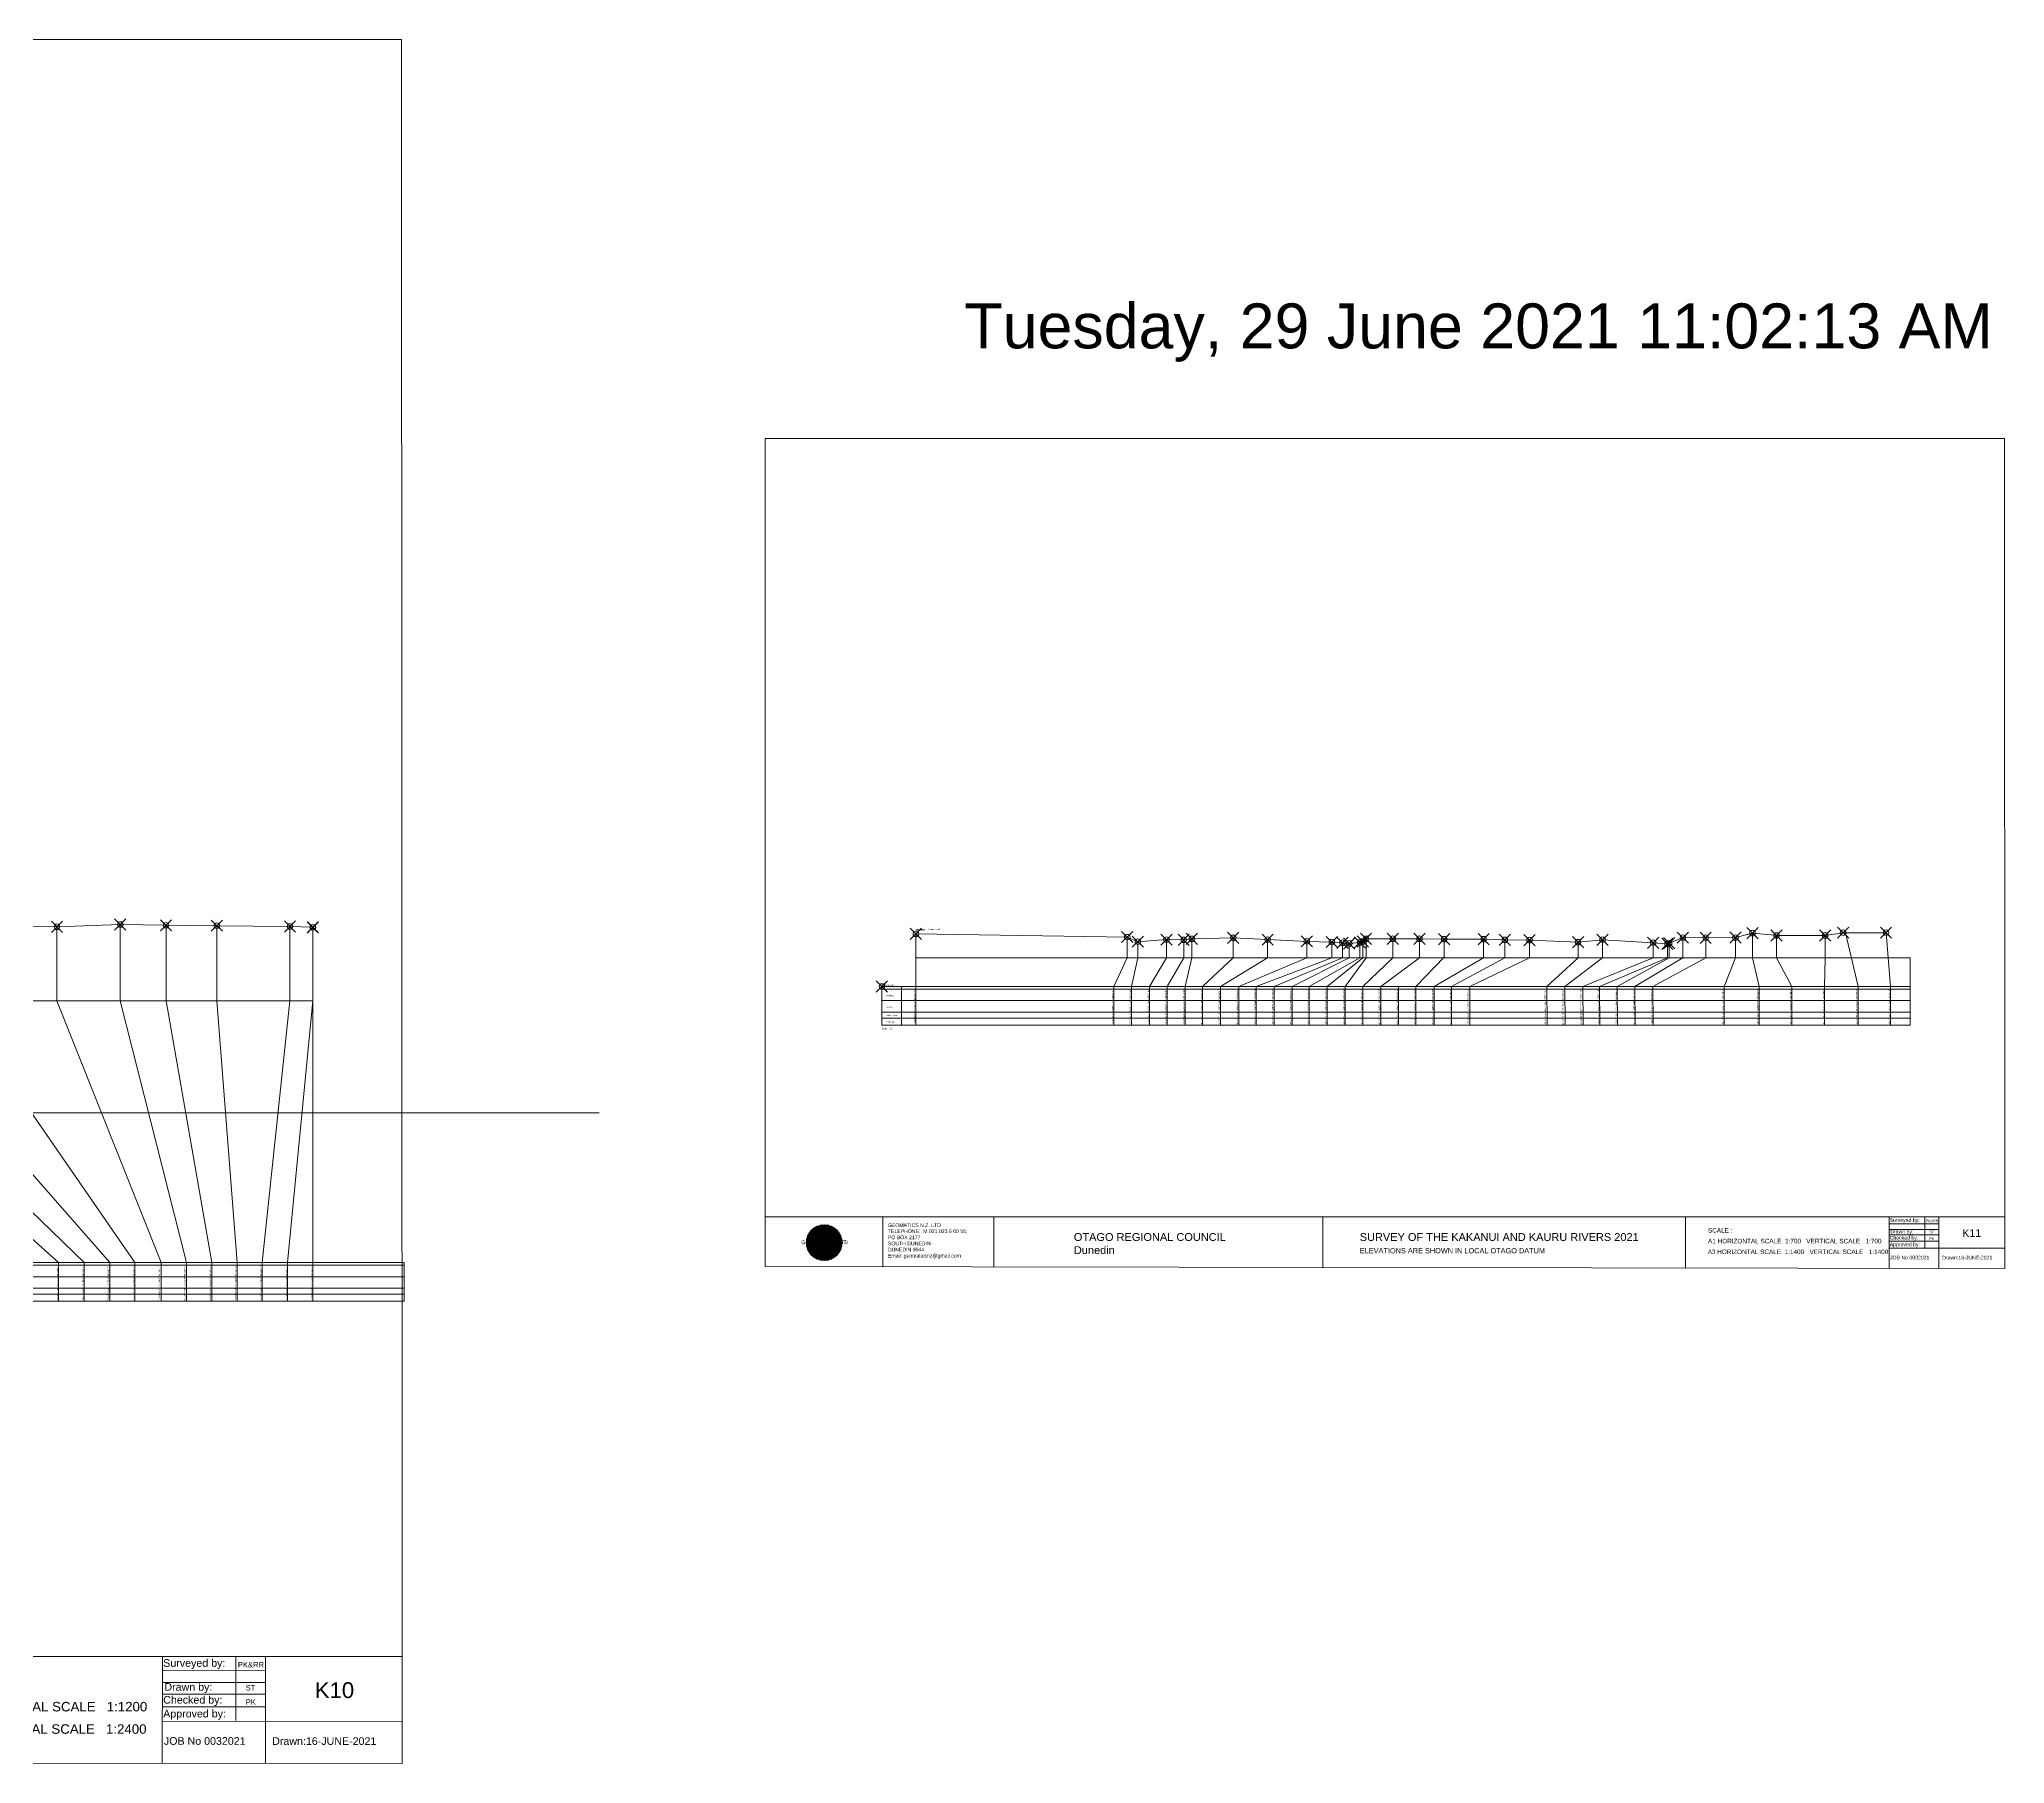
# Model space of a CAD drawing. Header units: millimetres. Extents: x -13548260 to 13046302109, y -19137686871 to 1424966580.
# Drawn here: x -4776935 to -4076421, y -231987 to 382619 of the extents above; entities that cross this region are included whole.
import ezdxf

# ---------------------------------------------------------------- set-up
doc = ezdxf.new("R2010")
doc.units = ezdxf.units.MM
doc.header["$PDMODE"] = 35
doc.header["$PDSIZE"] = 2000
doc.layers.get('0').update_dxf_attribs({"lineweight": 0})
doc.layers.add('geo', color=7, linetype='Continuous', lineweight=0)
doc.styles.get("Standard").update_dxf_attribs({"font": 'arial.ttf'})

# ---------------------------------------------------------------- blocks, each defined once
blk = doc.blocks.new('Geomatics_Circle_SPT')
at = {"layer": 'geo', "color": 2, "linetype": 'Continuous', "lineweight": 0}
for p, q in [((0, 25.2), (-25.2, 0)), ((-24.7, 4.9), (-4.9, 24.7)), ((-24.7, -4.9), (4.9, 24.7)), ((-9.7, 23.3), (-23.3, 9.6)), ((9.7, 23.3), (-23.3, -9.7)), ((-21, 14), (-14, 21)), ((-21, -14), (14, 21)), ((14, -21), (-21, 14)), ((0, 0), (-17.8, 17.8)), ((-14, 21), (21, -14)), ((21, 14), (-14, -21)), ((23.3, -9.7), (-9.7, 23.3)), ((-4.9, 24.7), (24.7, -4.9)), ((25.2, 0), (0, 25.2)), ((0, 0), (17.8, 17.8)), ((4.9, 24.7), (24.7, 4.9)), ((23.3, 9.7), (9.7, 23.3)), ((14, 21), (21, 14)), ((17.8, 18.1), (17.8, 18.1)), ((4.9, -24.7), (-24.7, 4.9)), ((-24.7, 0), (0, -24.7)), ((-23.3, 9.7), (9.7, -23.3)), ((0, 0), (-17.8, -17.8)), ((-9.7, -23.3), (23.3, 9.7)), ((24.7, 4.9), (-4.9, -24.7)), ((0, 0), (17.8, -17.8)), ((0, -24.8), (25.2, 0)), ((-4.9, -24.7), (-24.7, -4.9)), ((-23.3, -9.7), (-9.7, -23.3)), ((24.7, -4.9), (4.9, -24.7)), ((9.7, -23.3), (23.3, -9.7)), ((-14, -21), (-21, -14)), ((-17.8, -17.8), (-17.8, -17.8)), ((4.9, -24.7), (4.9, -24.7)), ((21, -14), (14, -21)), ((18.1, -17.8), (18.1, -17.8))]:
    blk.add_line(p, q, dxfattribs=at)
at = {"layer": 'geo', "color": 1, "linetype": 'Continuous', "lineweight": 0}
for p, q in [((-25.2, 0), (9.7, 23.3)), ((-25.2, 0), (-9.6, 23.3)), ((-4.9, 24.8), (-24.7, -4.9)), ((4.9, 24.7), (-24.7, 4.9)), ((14, 21), (-24.7, -4.9)), ((-14, 21), (-24.7, 4.9)), ((21, 14), (-24.7, 4.9)), ((-21, 14), (-24.7, -4.9)), ((-23.3, 9.7), (0, 25.2)), ((-23.3, -9.6), (0, 25.2)), ((-23.3, -9.6), (17.8, 17.8)), ((-23.3, 9.7), (-17.8, 17.9)), ((-23.3, -9.6), (-17.8, 17.9)), ((-23.3, 9.7), (17.8, 17.8)), ((4.9, 24.8), (-21, -14)), ((-4.9, 24.7), (-21, 14)), ((14, 21), (-21, 14)), ((-14, 21), (-21, -14)), ((0, 0), (-21, 14)), ((-21, 14), (-14, -21)), ((-21, 14), (4.9, -24.7)), ((-21, 14), (-21, 14)), ((24.7, 4.9), (-21, 14)), ((-17.9, 17.6), (-17.9, 17.6)), ((-17.8, 17.8), (9.7, 23.3)), ((-17.8, 17.8), (-9.6, 23.3)), ((-17.8, -17.8), (9.7, 23.3)), ((-17.8, -17.8), (-9.7, 23.3)), ((-9.7, -23.3), (-17.8, 17.8)), ((-17.8, 17.8), (9.7, -23.3)), ((-17.8, 17.8), (23.3, -9.6)), ((-17.8, 17.8), (23.3, 9.7)), ((4.9, 24.7), (-14, 21)), ((-4.9, 24.7), (-14, -20.9)), ((0, 0), (-14, 21)), ((-14, 21), (-4.9, -24.7)), ((-14, 21), (-14, 21)), ((24.7, -4.9), (-14, 21)), ((21, 14), (-14, 21)), ((-9.8, 23.1), (-9.8, 23.1)), ((-9.7, 23.3), (0, 25.2)), ((-9.7, 23.3), (0, -25.2)), ((-9.7, -23.3), (0, 25.2)), ((-9.6, 23.3), (17.8, -17.8)), ((-9.6, 23.3), (25.2, 0)), ((-9.6, 23.3), (17.8, 17.8)), ((-9.6, -23.3), (17.8, 17.9)), ((0, 0), (-4.9, 24.7)), ((-4.9, 24.7), (-4.9, 24.7)), ((21, -14), (-4.9, 24.7)), ((24.8, 4.9), (-4.9, 24.7)), ((14, 21), (-4.9, 24.7)), ((-4.9, -24.7), (21, 14)), ((-0.2, 25.1), (-0.2, 25.1)), ((0, 25.2), (9.7, -23.3)), ((0, 25.2), (23.3, -9.7)), ((0, 25.2), (23.3, 9.7)), ((0, 25.2), (9.7, 23.3)), ((0, 0), (4.9, 24.7)), ((0, -25.2), (9.7, 23.3)), ((0, 0), (14, 21)), ((0, 0), (21, 14)), ((21, 14), (4.9, 24.8)), ((14, -21), (4.9, 24.7)), ((24.7, -4.9), (4.9, 24.7)), ((4.9, 24.7), (4.9, 24.7)), ((4.9, -24.7), (14, 21)), ((9.4, 23.3), (9.4, 23.3)), ((9.7, 23.3), (17.8, -17.8)), ((9.7, 23.3), (25.2, 0)), ((9.7, 23.3), (17.8, 17.9)), ((17.8, 17.8), (9.7, -23.3)), ((21, -14), (14, 21)), ((24.7, 4.9), (14, 21)), ((14, 21), (14, 21)), ((14, -21), (21, 14)), ((17.6, 17.9), (17.6, 17.9)), ((17.8, 17.8), (23.3, -9.7)), ((17.8, 17.8), (23.3, 9.7)), ((24.7, -4.9), (21, 14)), ((21, 14), (21, 14)), ((-25.2, 0), (23.3, 9.7)), ((-25.2, 0), (-23.3, 9.7)), ((-23.3, -9.7), (-25.2, 0)), ((-9.6, -23.3), (-25.2, 0)), ((9.7, -23.3), (-25.2, 0)), ((0, 0), (-24.7, 4.9)), ((-24.7, 4.9), (-21, -14)), ((-24.7, 4.9), (-4.9, -24.7)), ((-24.7, 4.9), (14, -21)), ((-24.7, 4.9), (-24.7, 4.9)), ((0, 0), (-24.7, -4.9)), ((-17.8, -17.8), (-23.3, 9.7)), ((0, -25.2), (-23.3, 9.7)), ((-23.3, 9.7), (17.8, -17.8)), ((-23.3, 9.7), (25.2, 0)), ((-23.3, 9.4), (-23.3, 9.4)), ((-23.3, -9.7), (25.2, 0)), ((0, 0), (-21, -14)), ((-17.8, -17.8), (23.3, 9.7)), ((-14, -21), (24.7, 4.9)), ((0, 0), (-14, -21)), ((25.2, 0), (-9.6, -23.3)), ((0, 0), (-4.9, -24.7)), ((23.3, 9.7), (0, -25.2)), ((0, 0), (24.8, 4.9)), ((0, 0), (4.9, -24.7)), ((0, 0), (14, -21)), ((0, 0), (21, -14)), ((0, 0), (24.8, -4.9)), ((4.9, -24.7), (24.7, 4.9)), ((25.2, 0), (9.7, -23.3)), ((23.3, 9.7), (17.8, -17.8)), ((21, -14), (24.7, 4.9)), ((23.1, 9.8), (23.1, 9.8)), ((23.3, 9.7), (25.2, 0)), ((25.2, 0), (23.3, -9.6)), ((24.7, 4.9), (24.7, 4.9)), ((25.1, 0.2), (25.1, 0.2)), ((-25.2, 0), (23.3, -9.7)), ((-25.1, -0.2), (-25.1, -0.2)), ((-24.7, -4.9), (-24.7, -4.9)), ((-24.7, -4.9), (-14, -21)), ((-24.7, -4.9), (4.9, -24.7)), ((-24.7, -4.9), (21, -14)), ((-17.8, -17.8), (-23.3, -9.7)), ((0, -25.2), (-23.3, -9.6)), ((17.8, -17.8), (-23.3, -9.6)), ((-23.1, -9.8), (-23.1, -9.8)), ((-21, -14), (24.7, -4.9)), ((23.3, -9.7), (-17.8, -17.8)), ((-4.9, -24.7), (24.7, -4.9)), ((23.3, -9.6), (0, -25.2)), ((14, -21), (24.7, -4.9)), ((23.3, -9.6), (17.8, -17.8)), ((23.3, -9.4), (23.3, -9.4)), ((24.7, -4.9), (24.7, -4.9)), ((-21, -14), (-21, -14)), ((-21, -14), (-4.9, -24.7)), ((-21, -14), (14, -21)), ((-9.6, -23.3), (-17.8, -17.8)), ((9.7, -23.3), (-17.8, -17.8)), ((-17.6, -17.9), (-17.6, -17.9)), ((-14, -21), (21, -14)), ((-14, -21), (-14, -21)), ((-14, -21), (4.9, -24.7)), ((17.8, -17.8), (-9.7, -23.3)), ((0, -25.2), (-9.7, -23.3)), ((-9.4, -23.3), (-9.4, -23.3)), ((-4.9, -24.7), (14, -21)), ((-4.9, -24.7), (-4.9, -24.7)), ((9.7, -23.3), (0, -25.2)), ((0.2, -25.1), (0.2, -25.1)), ((4.9, -24.7), (21, -14)), ((4.9, -24.7), (4.9, -24.7)), ((17.8, -17.8), (9.7, -23.3)), ((9.8, -23.1), (9.8, -23.1)), ((14, -21), (14, -21)), ((17.9, -17.6), (17.9, -17.6)), ((21, -14), (21, -14))]:
    blk.add_line(p, q, dxfattribs=at)
at = {"layer": 'geo', "color": 114, "linetype": 'Continuous', "lineweight": 0}
for p, q in [((17.9, 17.8), (-25.2, 0)), ((-24.7, 4.9), (14, 21)), ((-24.7, -4.9), (21, 14)), ((9.7, 23.3), (-23.3, 9.7)), ((-4.9, -24.7), (-21, 14)), ((-20.9, 14), (4.9, 24.7)), ((0, 25.2), (-17.8, 17.8)), ((-17.8, 17.8), (0, -25.2)), ((-14, 21), (-4.9, 24.7)), ((4.9, -24.7), (-14, 21)), ((0, 0), (-9.7, 23.3)), ((-4.9, 24.7), (14, -21)), ((17.8, -17.8), (0, 25.2)), ((0, 0), (9.7, 23.3)), ((4.9, 24.7), (21, -14)), ((23.3, -9.7), (9.7, 23.3)), ((14, 21), (24.7, -4.9)), ((25.2, 0), (17.8, 17.8)), ((21, 14), (24.7, 4.9)), ((-14, -21), (-24.7, 4.9)), ((0, 0), (-23.3, 9.7)), ((-23.3, 9.7), (-9.7, -23.3)), ((0, 0), (-23.3, -9.7)), ((24.8, 4.9), (-20.9, -14)), ((0, 0), (-9.7, -23.3)), ((0, 0), (23.3, 9.7)), ((0, 0), (9.7, -23.3)), ((0, 0), (23.3, -9.7)), ((-25.2, 0), (-17.8, -17.8)), ((-21, -14), (-24.7, -4.9)), ((-17.8, -17.8), (25.2, 0)), ((24.8, -4.9), (-14, -21)), ((-9.6, -23.3), (23.3, -9.7)), ((21, -14), (-4.9, -24.8)), ((0, -25.2), (17.9, -17.8)), ((14, -21), (4.9, -24.8))]:
    blk.add_line(p, q, dxfattribs=at)
at = {"layer": 'geo', "color": 250, "linetype": 'Continuous', "lineweight": 0}
for p, q in [((21, 14), (-21, 14)), ((-21, 14), (-21, -14)), ((-17.8, 17.8), (17.8, 17.8)), ((-17.8, -17.8), (-17.8, 17.8)), ((-14, 21), (-14, 21)), ((14, 21), (-14, 21)), ((-14, 20.9), (-14, -21)), ((-9.7, 23.3), (9.7, 23.3)), ((-9.7, -23.3), (-9.7, 23.3)), ((-4.9, 24.7), (4.9, 24.7)), ((-4.9, 24.7), (-4.9, -24.7)), ((0, 0), (0, 25.2)), ((4.9, 24.7), (4.9, -24.7)), ((9.7, -23.3), (9.7, 23.3)), ((14, 21), (14, -21)), ((17.8, -17.8), (17.8, 17.8)), ((21, 14), (21, 14)), ((21, -14), (21, 14)), ((0, 0), (-25.2, 0)), ((24.7, 4.9), (-24.7, 4.9)), ((-24.7, 4.9), (-24.7, -4.9)), ((-23.3, 9.7), (23.3, 9.7)), ((-23.3, 9.7), (-23.3, 9.7)), ((-23.3, -9.7), (-23.3, 9.7)), ((0, 0), (0, -25.2)), ((0, 0), (25.2, 0)), ((23.3, 9.7), (23.3, -9.7)), ((24.7, 4.9), (24.7, 4.9)), ((24.7, -4.9), (24.7, 4.9)), ((-24.7, -4.9), (24.7, -4.9)), ((23.3, -9.7), (-23.3, -9.7)), ((-21, -14), (21, -14)), ((17.8, -17.8), (-17.8, -17.8)), ((-14, -21), (14, -21)), ((9.7, -23.3), (-9.7, -23.3)), ((-4.9, -24.7), (4.9, -24.7))]:
    blk.add_line(p, q, dxfattribs=at)
blk = doc.blocks.new('GeomaticsNZ TITLE BLOCK')
at = {"color": 7, "linetype": 'Continuous', "lineweight": 0}
for p, q in [((0, 94.9), (0, 1579.2)), ((0, 1579.2), (2363.4, 1579.2)), ((2363.4, 1579.2), (2364, 94.9)), ((2364, 94.9), (0, 94.9)), ((0, 94.9), (0, 0)), ((15.9, 94.9), (2364, 94.9)), ((224.3, 95.2), (224.3, -0.3)), ((2364, 94.9), (382.6, 94.9)), ((435.8, 95.2), (435.8, -0.7)), ((1063.4, 94.9), (1063.4, -2.4)), ((1755.4, 94.9), (1755.4, -2.6)), ((2143.9, 94.9), (2143.7, -3)), ((2211.5, 94.9), (2211.5, 36.1)), ((2238.6, 94.8), (2238.6, -3.2)), ((2364, -3.5), (2364, 94.9)), ((2143.9, 81.9), (2238.6, 81.7)), ((2143.6, 60.4), (2238.6, 60.4)), ((2143.9, 71), (2238.6, 71)), ((2143.8, 48.6), (2238.6, 48.6)), ((2143.8, 35.4), (2364, 35.3)), ((0, 0), (2364, -3.5))]:
    blk.add_line(p, q, dxfattribs=at)
at = {"color": 7, "linetype": 'Continuous', "lineweight": 0, "xscale": 1.36, "yscale": 1.36, "zscale": 1.36}
blk.add_blockref('Geomatics_Circle_SPT', (112.4, 45.7), dxfattribs=at)
at = {"color": 7, "linetype": 'Continuous', "lineweight": 0}
for s, p in [('PK&RR', (2213.2, 84.8)), ('ST', (2220.3, 63.6)), ('PK', (2220.4, 50.6))]:
    blk.add_text(s, height=5, dxfattribs=at).set_placement(p)
at = {"color": 7, "linetype": 'Continuous', "lineweight": 0, "attachment_point": 1}
for s, width, heights, insert, char_height in [('{\\C256;Surveyed by:}', 3535.727, [0], (2144.7, 92.4), 7), ('{\\C256;GEOMATICS N.Z. LTD                   \\PTELEPHONE:  M 021 023 6 00 55;\\PPO BOX 2177\\PSOUTH DUNEDIN\\PDUNEDIN 9044\\PEmail: geomaticsnz@gmail.com}', 3535.727, [94.7], (234, 82.7), 7), ('{\\C256;OTAGO REGIONAL COUNCIL\\PDunedin}', 3535.727, [0], (588.6, 64), 15), ('{\\C256;SURVEY OF THE KAKANUI AND KAURU RIVERS 2021}', 3535.727, [0], (1133.8, 64), 15), ('{\\C256;Checked by:}', 3535.727, [0], (2144.7, 58.6), 7), ('{\\C256;Drawn by:}', 3535.727, [0], (2145.8, 70.4), 7), ('{\\C256;Geomatics N.Z. LTD                   }', 125.079, [15.8], (68.8, 49.9), 7), ('{\\C256;Approved by:}', 3535.727, [0], (2144.7, 45.9), 7), ('{\\C256;ELEVATIONS ARE SHOWN IN LOCAL OTAGO DATUM}', 3535.727, [0], (1134.1, 35.4), 10), ('{\\C256;JOB No 0032021}', 3535.727, [0], (2145.3, 20.8), 7), ('{\\C256;Drawn:16-JUNE-2021}', 3535.727, [0], (2244.7, 20.7), 7)]:
    blk.add_mtext_dynamic_manual_height_columns(s, width=width, gutter_width=159, heights=heights, dxfattribs=dict(at, insert=insert, char_height=char_height))

msp = doc.modelspace()

# ---------------------------------------------------------------- linework, layer by layer
at = {"color": 7, "linetype": 'Continuous', "lineweight": 0}
for p, q in [((-4770641.406, 66309), (-4770641.406, 39908.977)), ((-4748080.062, 67090), (-4748080.062, 39908.977)), ((-4731772.027, 66840), (-4731772.027, 39908.977)), ((-4713641.03, 66701), (-4713641.03, 39908.977)), ((-4687597.587, 66402), (-4687597.587, 39908.977)), ((-4679483.62, 66123), (-4679483.62, 39908.977)), ((-4679394.327, 66103), (-4679394.327, 39908.977)), ((-4679394.327, 66103), (-4679394.327, 39908.977)), ((-4464493.399, 55227.675), (-4110087.55, 55227.675)), ((-4476599.139, 45000), (-4476599.139, 31248.305)), ((-4476599.139, 45000), (-4110087.55, 45000)), ((-4476599.139, 44076.552), (-4110087.55, 44076.552)), ((-4469585.989, 45000), (-4469585.989, 31248.305)), ((-5505267.75, 39908.977), (-4679394.327, 39908.977)), ((-4873973.507, 39908.977), (-4770059.695, -53386.402)), ((-4857330.471, 39908.977), (-4760923.681, -53386.402)), ((-4833919.741, 39908.977), (-4751756.696, -53386.402)), ((-4807348.619, 39908.977), (-4742837.47, -53386.402)), ((-4770641.406, 39908.977), (-4733489.373, -53386.402)), ((-4748080.062, 39908.977), (-4724472.803, -53386.402)), ((-4731772.027, 39908.977), (-4715412.586, -53386.402)), ((-4713641.03, 39908.977), (-4706369.244, -53386.402)), ((-4679483.62, 39908.977), (-4688471.33, -53386.402)), ((-4679394.327, 39908.977), (-4679394.327, -67138.097)), ((-4476599.139, 39973.87), (-4110087.55, 39973.87)), ((-4476599.139, 35906.671), (-4110087.55, 35906.671)), ((-4476599.139, 33759.229), (-4110087.55, 33759.229)), ((-4476599.139, 31248.305), (-4110087.55, 31248.305)), ((-5529882.079, -53386.402), (-4646852.546, -53386.402)), ((-5529882.079, -54309.85), (-4646852.546, -54309.85)), ((-4770059.695, -67138.097), (-4770059.695, -53386.402)), ((-4760923.681, -67138.097), (-4760923.681, -53386.402)), ((-4751756.696, -67138.097), (-4751756.696, -53386.402)), ((-4742837.47, -67138.097), (-4742837.47, -53386.402)), ((-4733489.373, -67138.097), (-4733489.373, -53386.402)), ((-4724472.803, -67138.097), (-4724472.803, -53386.402)), ((-4715412.586, -67138.097), (-4715412.586, -53386.402)), ((-4706369.244, -67138.097), (-4706369.244, -53386.402)), ((-4688471.33, -67138.097), (-4688471.33, -53386.402)), ((-4646852.546, -53386.402), (-4646852.546, -67138.097)), ((-5529882.079, -58412.532), (-4646852.546, -58412.532)), ((-5529882.079, -62479.731), (-4646852.546, -62479.731)), ((-5529882.079, -64627.173), (-4646852.546, -64627.173)), ((-5529882.079, -67138.097), (-4646852.546, -67138.097))]:
    msp.add_line(p, q, dxfattribs=at)
at = {"color": 1, "linetype": 'Continuous', "lineweight": 0}
msp.add_line((-4464493.399, 65200.61), (-4461421.227, 65200.61), dxfattribs=at)
at = {"color": 7}
for p, q in [((-4464493.399, 63759), (-4464493.399, 31248.305)), ((-4166325.944, 64060), (-4166325.944, 55227.675)), ((-4157730.053, 63200), (-4157730.053, 55227.675)), ((-4140430.87, 63220), (-4140430.87, 55227.675)), ((-4133212.945, 64201), (-4128704.243, 45000)), ((-4118714.946, 64201), (-4117097.478, 45000)), ((-4389182.314, 62652), (-4389182.314, 55227.675)), ((-4385393.877, 60992), (-4385393.877, 55227.675)), ((-4375167.611, 61722), (-4375167.611, 55227.675)), ((-4369048.495, 61662), (-4369048.495, 55227.675)), ((-4366131.317, 62003), (-4366131.317, 55227.675)), ((-4351375.788, 62353), (-4351375.788, 55227.675)), ((-4339116.194, 61724), (-4339116.194, 55227.675)), ((-4325170.542, 61114), (-4325170.542, 55227.675)), ((-4316250.548, 60864), (-4316250.548, 55227.675)), ((-4312446.719, 60614), (-4312446.719, 55227.675)), ((-4310040.03, 60365), (-4310040.03, 55227.675)), ((-4306230.135, 60685), (-4306230.135, 55227.675)), ((-4305231.104, 61065), (-4305231.104, 55227.675)), ((-4304054.046, 62015), (-4304054.046, 55227.675)), ((-4294526.554, 62035), (-4294526.554, 55227.675)), ((-4284990.642, 62025), (-4284990.642, 55227.675)), ((-4276185.647, 61906), (-4276185.647, 55227.675)), ((-4262128.617, 61896), (-4262128.617, 55227.675)), ((-4254584.364, 61657), (-4254584.364, 55227.675)), ((-4245778.907, 61557), (-4245778.907, 55227.675)), ((-4228479.366, 60828), (-4228479.366, 55227.675)), ((-4219750.267, 61688), (-4219750.267, 55227.675)), ((-4201725.183, 60618), (-4201725.183, 55227.675)), ((-4196660.408, 60239), (-4196660.408, 55227.675)), ((-4196009.126, 60429), (-4196009.126, 55227.675)), ((-4191103.94, 62439), (-4191103.94, 55227.675)), ((-4182982.746, 62399), (-4182982.746, 55227.675)), ((-4172383.799, 62449), (-4172383.799, 55227.675)), ((-4389182.314, 55227.675), (-4393909.23, 45000)), ((-4385393.877, 55227.675), (-4387608.133, 45000)), ((-4375167.611, 55227.675), (-4381283.617, 45000)), ((-4369048.495, 55227.675), (-4374954.71, 45000)), ((-4366131.317, 55227.675), (-4368574.575, 45000)), ((-4351375.788, 55227.675), (-4362348.125, 45000)), ((-4339116.194, 55227.675), (-4355869.436, 45000)), ((-4325170.542, 55227.675), (-4349430.754, 45000)), ((-4316250.548, 55227.675), (-4343178.446, 45000)), ((-4312446.719, 55227.675), (-4336805.629, 45000)), ((-4310040.03, 55227.675), (-4330403.051, 45000)), ((-4306230.135, 55227.675), (-4324296.622, 45000)), ((-4305231.104, 55227.675), (-4317960.397, 45000)), ((-4304054.046, 55227.675), (-4311508.054, 45000)), ((-4294526.554, 55227.675), (-4305165.974, 45000)), ((-4284990.642, 55227.675), (-4298723.389, 45000)), ((-4276185.647, 55421.959), (-4286255.364, 45000)), ((-4262128.617, 55227.675), (-4279788.872, 45000)), ((-4254584.364, 55227.675), (-4273559.007, 45000)), ((-4245778.907, 55227.675), (-4267032.505, 45000)), ((-4228479.366, 55227.675), (-4239636.126, 45003.849)), ((-4219750.267, 55227.675), (-4233192.286, 45000)), ((-4201725.183, 55227.675), (-4226761.653, 45000)), ((-4196660.408, 55227.675), (-4220819.904, 45000)), ((-4196009.126, 55227.675), (-4214531.741, 45000)), ((-4191103.94, 55227.675), (-4208222.096, 45000)), ((-4182982.746, 55227.675), (-4201891.479, 44999.476)), ((-4172383.799, 55227.675), (-4176396.456, 45000)), ((-4166325.944, 55227.675), (-4163916.722, 45000)), ((-4157730.053, 55227.675), (-4152236.442, 45000)), ((-4140430.87, 55227.675), (-4140593.895, 45000)), ((-4110087.55, 55227.675), (-4110087.55, 31248.305)), ((-4393909.23, 31248.305), (-4393909.23, 45000)), ((-4387608.133, 31248.305), (-4387608.133, 45000)), ((-4381283.617, 31248.305), (-4381283.617, 45000)), ((-4374954.71, 31248.305), (-4374954.71, 45000)), ((-4368574.575, 31248.305), (-4368574.575, 45000)), ((-4362348.125, 31248.305), (-4362348.125, 45000)), ((-4355869.436, 31248.305), (-4355869.436, 45000)), ((-4349430.754, 31248.305), (-4349430.754, 45000)), ((-4343178.446, 31248.305), (-4343178.446, 45000)), ((-4336805.629, 31248.305), (-4336805.629, 45000)), ((-4330403.051, 31248.305), (-4330403.051, 45000)), ((-4324296.622, 31248.305), (-4324296.622, 45000)), ((-4317960.397, 31248.305), (-4317960.397, 45000)), ((-4311508.054, 31248.305), (-4311508.054, 45000)), ((-4305165.974, 31248.305), (-4305165.974, 45000)), ((-4298723.389, 31248.305), (-4298723.389, 45000)), ((-4292437.416, 31248.305), (-4292437.416, 45000)), ((-4286255.364, 31248.305), (-4286255.364, 45000)), ((-4279788.872, 31248.305), (-4279788.872, 45000)), ((-4273559.007, 31248.305), (-4273559.007, 45000)), ((-4267032.505, 31248.305), (-4267032.505, 45000)), ((-4239516.077, 31248.305), (-4239636.126, 45003.849)), ((-4233072.271, 31248.305), (-4233192.286, 45000)), ((-4226641.638, 31248.305), (-4226761.653, 45000)), ((-4220699.889, 31248.305), (-4220819.904, 45000)), ((-4214411.726, 31248.305), (-4214531.741, 45000)), ((-4208102.568, 31248.305), (-4208222.096, 45000)), ((-4201771.468, 31248.305), (-4201891.479, 44999.476)), ((-4176396.456, 31248.305), (-4176396.456, 45000)), ((-4163916.722, 31248.305), (-4163916.722, 45000)), ((-4152236.442, 31248.305), (-4152236.442, 45000)), ((-4140593.895, 31248.305), (-4140593.895, 45000)), ((-4128704.243, 31248.305), (-4128704.243, 45000)), ((-4117097.478, 31248.305), (-4117097.478, 45000))]:
    msp.add_line(p, q, dxfattribs=at)
msp.add_line((-5532056.82, 0), (-4577358.294, 0))
at = {"color": 1, "linetype": 'Continuous', "lineweight": 0}
msp.add_lwpolyline([(-4807348.619, 66707), (-4770641.406, 66309), (-4748080.062, 67090), (-4731772.027, 66840), (-4713641.03, 66701), (-4687597.587, 66402), (-4679483.62, 66123), (-4679394.327, 66103)], dxfattribs=at)
at = {"color": 1}
for points in [[(-4464493.399, 63759), (-4389182.314, 62652), (-4385393.877, 60992), (-4375167.611, 61722), (-4369048.495, 61662), (-4366131.317, 62003), (-4351375.788, 62353), (-4339116.194, 61724), (-4325170.542, 61114), (-4316250.548, 60864), (-4312446.719, 60614), (-4310040.03, 60365), (-4306230.135, 60685), (-4305231.104, 61065), (-4304054.046, 62015), (-4294526.554, 62035), (-4284990.642, 62025), (-4276225.125, 61896), (-4276185.647, 61906), (-4262128.617, 61896), (-4254584.364, 61657), (-4245778.907, 61557), (-4228479.366, 60828), (-4219750.267, 61688), (-4201725.183, 60618), (-4196660.408, 60239), (-4196009.126, 60429), (-4191103.94, 62439), (-4182982.746, 62399)], [(-4182982.746, 62399), (-4172383.799, 62449), (-4166325.944, 64060), (-4157015.154, 63200), (-4140430.87, 63220), (-4134010.86, 64201), (-4118714.946, 64201)]]:
    msp.add_lwpolyline(points, dxfattribs=at)
at = {"color": 7, "linetype": 'Continuous', "lineweight": 0}
msp.add_lwpolyline([(-4687597.587, 39908.977), (-4697445.167, -53386.402), (-4697445.167, -67138.097)], dxfattribs=at)
for p in [(-4770641.406, 66309), (-4748080.062, 67090), (-4731772.027, 66840), (-4713641.03, 66701), (-4687597.587, 66402), (-4679483.62, 66123), (-4679394.327, 66103), (-4476599.139, 45000)]:
    msp.add_point(p, dxfattribs=at)
at = {"color": 7}
for p in [(-4464493.399, 63759), (-4464493.399, 63759), (-4389182.314, 62652), (-4389182.314, 62652), (-4375167.611, 61722), (-4375167.611, 61722), (-4369048.495, 61662), (-4369048.495, 61662), (-4366131.317, 62003), (-4366131.317, 62003), (-4351375.788, 62353), (-4351375.788, 62353), (-4339116.194, 61724), (-4339116.194, 61724), (-4325170.542, 61114), (-4325170.542, 61114), (-4305231.104, 61065), (-4305231.104, 61065), (-4304054.046, 62015), (-4304054.046, 62015), (-4294526.554, 62035), (-4294526.554, 62035), (-4284990.642, 62025), (-4284990.642, 62025), (-4276225.125, 61896), (-4276225.125, 61896), (-4276185.647, 61906), (-4276185.647, 61906), (-4262128.617, 61896), (-4262128.617, 61896), (-4254584.364, 61657), (-4254584.364, 61657), (-4245778.907, 61557), (-4245778.907, 61557), (-4219750.267, 61688), (-4219750.267, 61688), (-4191103.94, 62439), (-4191103.94, 62439), (-4182982.746, 62399), (-4182982.746, 62399), (-4172383.799, 62449), (-4172383.799, 62449), (-4166325.944, 64060), (-4166325.944, 64060), (-4157730.053, 63200), (-4140430.87, 63220), (-4134010.86, 64201), (-4118714.946, 64201), (-4385393.877, 60992), (-4385393.877, 60992), (-4316250.548, 60864), (-4316250.548, 60864), (-4312446.719, 60614), (-4312446.719, 60614), (-4310040.03, 60365), (-4310040.03, 60365), (-4306230.135, 60685), (-4306230.135, 60685), (-4228479.366, 60828), (-4228479.366, 60828), (-4201725.183, 60618), (-4201725.183, 60618), (-4196660.408, 60239), (-4196660.408, 60239), (-4196009.126, 60429), (-4196009.126, 60429)]:
    msp.add_point(p, dxfattribs=at)

# ---------------------------------------------------------------- block references
at = {"color": 7, "linetype": 'Continuous', "lineweight": 0}
for p, xscale, yscale, zscale in [((-5565575.231, -230610.772), 388.3084007852599, 388.3084007852599, 388.3084007852599), ((-4518193.534, -54827.56), 186.8759599228005, 186.8759599228005, 186.8759599228005)]:
    msp.add_blockref('GeomaticsNZ TITLE BLOCK', p, dxfattribs=dict(at, xscale=xscale, yscale=yscale, zscale=zscale))

# ---------------------------------------------------------------- texts
for s, height, p in [('Tuesday, 29 June 2021 11:02:13 AM', 16000, (-4447228.825, 272474.098)), ('Ground Level', 500, (-4460062.454, 65178.406)), ('DATUM 45.00', 500, (-4476669.885, 45146.766)), ('Northing', 500, (-4475072.88, 41560.657)), ('Ground Level', 500, (-4475127.608, 34533.521)), ('Easting', 500, (-4475145.684, 37481.59)), ('Section K11', 500, (-4476669.896, 29797.682)), ('Chainage', 500, (-4475125.22, 32077.102)), ('SCALE :  ', 1629.1211, (-4182189.981, -42689.539)), ('K11', 2715.2018, (-4091519.53, -44230.06)), ('A3 HORIZONTAL SCALE  1:1400   VERTICAL SCALE   1:1400 ', 1629.12108, (-4182286.87, -50357.409)), ('A1 HORIZONTAL SCALE  1:700   VERTICAL SCALE   1:700', 1629.12108, (-4182164.599, -46523.474)), ('K10', 5641.901, (-4678739.183, -208590.292)), ('A1 HORIZONTAL SCALE  1:1200   VERTICAL SCALE   1:1200 ', 3385.1406, (-4872225.916, -213355.762)), ('A3 HORIZONTAL SCALE  1:2400   VERTICAL SCALE   1:2400 ', 3385.1406, (-4872479.984, -221322.272))]:
    msp.add_text(s, height=height, dxfattribs=at).set_placement(p)
at = {"color": 7}
for s, rotation, p in [('-11.53  63.76  1425640.36  5005794.72', 90, (-4464652.932, 31613.844)), ('63.78   62.65  1425664.34  5005727.61', 90, (-4394087.79, 31575.154)), ('67.57   60.99  1425665.20  5005723.92', 90, (-4387749.131, 31575.154)), ('77.80   61.72  1425671.49  5005714.94', 90, (-4381410.473, 31568.333)), ('83.92   61.66  1425673.04  5005709.02', 90, (-4375072.156, 31573.107)), ('86.83   62.00  1425673.86  5005706.22', 90, (-4368733.497, 31573.107)), ('101.59  62.35  1425677.69  5005691.97', 90, (-4362394.839, 31525.358)), ('113.85  61.72  1425680.98  5005680.16', 90, (-4356056.181, 31525.358)), ('127.80  61.11  1425682.67  5005666.18', 90, (-4349717.522, 31525.358)), ('136.72  60.86  1425686.85  5005658.06', 90, (-4343379.205, 31525.358)), ('140.52  60.61  1425687.74  5005654.36', 90, (-4337040.546, 31525.358)), ('142.93  60.37  1425688.60  5005652.10', 90, (-4330701.888, 31525.358)), ('146.74  60.69  1425689.55  5005648.41', 90, (-4324363.23, 31525.358)), ('147.73  61.07  1425689.57  5005647.38', 90, (-4318024.912, 31525.358)), ('148.91  62.02  1425690.23  5005646.34', 90, (-4311686.254, 31525.358)), ('158.44  62.04  1425691.18  5005636.73', 90, (-4305347.595, 31525.358)), ('167.98  62.03  1425694.59  5005627.77', 90, (-4299008.937, 31525.358)), ('176.74  61.90  1425697.40  5005619.45', 90, (-4292670.279, 31525.358)), ('176.78  61.91  1425697.44  5005619.42', 90, (-4286331.961, 31525.358)), ('190.84  61.90  1425703.71  5005606.58', 90, (-4279993.644, 31525.358)), ('198.38  61.66  1425707.67  5005599.88', 90, (-4273654.986, 31525.358)), ('207.19  61.56  1425708.55  5005590.96', 90, (-4267316.327, 31580.952)), ('224.49  60.83  1425713.42  5005574.36', 90.500024972, (-4239888.554, 31248.305)), ('233.22  61.69  1425713.33  5005565.26', 90.500024972, (-4233550.137, 31303.622)), ('251.24  60.62  1425717.02  5005547.58', 90.500024972, (-4227211.72, 31358.94)), ('256.31  60.24  1425718.85  5005542.83', 90.500024972, (-4220873.644, 31748.035)), ('256.96  60.43  1425719.45  5005542.32', 90.500024972, (-4214535.227, 31803.353)), ('261.86  62.44  1425719.95  5005537.37', 90.500024972, (-4208196.81, 31524.889)), ('269.98  62.40  1425726.56  5005530.80', 90.500024972, (-4201858.393, 31580.206)), ('286.64  64.06  1425727.07  5005513.63', 90, (-4164158.863, 31635.953)), ('295.24  63.20  1425729.56  5005505.40', 90, (-4152422.976, 31635.953)), ('312.54  63.22  1425731.61  5005488.03', 90, (-4140687.088, 31627.086)), ('318.96  64.20  1425740.59  5005483.88', 90, (-4128951.2, 31627.086)), ('334.25  64.20  1425738.44  5005467.38', 90, (-4117215.313, 31627.086))]:
    msp.add_text(s, height=500, rotation=rotation, dxfattribs=at).set_placement(p)
at = {"color": 7, "linetype": 'Continuous', "lineweight": 0}
for s, p in [('728.60  67.05  1425577.22  5004994.99', (-4770172.277, -66934.836)), ('745.24  66.92  1425586.37  5004981.07', (-4761103.521, -66934.836)), ('768.65  66.60  1425597.67  5004960.55', (-4752034.425, -66934.836)), ('795.22  66.71  1425610.98  5004937.55', (-4742965.669, -66934.836)), ('831.93  66.31  1425629.96  5004906.13', (-4733896.572, -66930.061)), ('854.49  67.09  1425642.03  5004887.06', (-4724827.476, -66930.061)), ('870.80  66.84  1425649.07  5004872.27', (-4715758.379, -66930.061)), ('888.93  66.70  1425658.83  5004856.98', (-4706689.623, -66930.061)), ('914.97  66.40  1425673.07  5004835.15', (-4697620.526, -66930.743)), ('923.09  66.12  1425677.04  5004828.07', (-4688551.43, -66930.743)), ('923.18  66.10  1425677.03  5004827.96', (-4679482.333, -66930.743))]:
    msp.add_text(s, height=500, rotation=90, dxfattribs=at).set_placement(p)
at = {"color": 7, "insert": (-4177074.296, 31635.953), "char_height": 500, "width": 13000.01705, "attachment_point": 1, "rotation": 90}
msp.add_mtext('280.58  62.45  1425724.29  5005519.15', dxfattribs=at)

doc.saveas('drawing.dxf')
